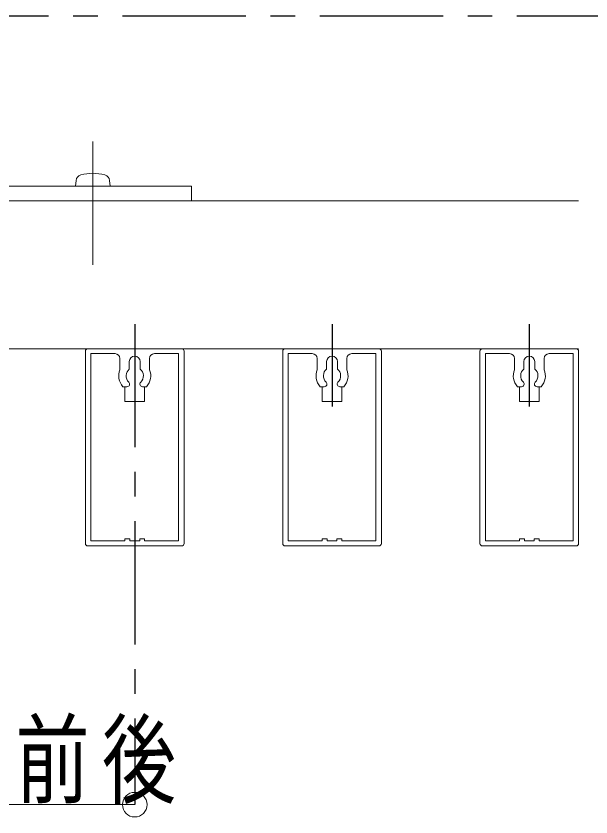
# Model space of a CAD drawing. Units: millimetres at full size, sheet at 1:5; details may follow other scales. Extents: x -1050 to 1050, y -742 to 742.
# Drawn here: x 581.4 to 698, y -414.3 to -251.8 of the extents above; entities that cross this region are included whole.
import ezdxf

# ---------------------------------------------------------------- set-up
doc = ezdxf.new("R2010")
doc.units = ezdxf.units.MM
doc.header["$LTSCALE"] = 5
doc.linetypes.add('CHAIN1', pattern=[8, 5, -1, 1, -1])
doc.layers.add('0-0_通り芯', color=7, linetype='CHAIN1')
for name, color, linetype, lineweight in [('0-3_寸法', 54, 'Continuous', 20), ('0-4_手摺部材', 92, 'Continuous', 20), ('0-5_手すり子', 12, 'Continuous', 20)]:
    doc.layers.add(name, color=color, linetype=linetype, lineweight=lineweight)
doc.styles.add('ＭＳ ゴシック', font='')
doc.styles.get('ＭＳ ゴシック').set_extended_font_data('MS Gothic')

# ---------------------------------------------------------------- blocks, each defined once
blk = doc.blocks.new('dimension_origin')
at = {"color": 0, "linetype": 'Continuous', "lineweight": -2}
blk.add_circle((0, 0), 1.25, dxfattribs=at)

msp = doc.modelspace()

# ---------------------------------------------------------------- linework, layer by layer
at = {"layer": '0-0_通り芯'}
for p, q in [((908.02, -251.793), (-189.48, -251.793)), ((605.52, -314.293), (605.52, -330.993)), ((605.52, -314.293), (605.52, -330.993)), ((605.52, -314.293), (605.52, -411.793)), ((645.52, -314.293), (645.52, -330.993)), ((645.52, -314.293), (645.52, -330.993)), ((685.52, -314.293), (685.52, -330.993)), ((685.52, -314.293), (685.52, -330.993))]:
    msp.add_line(p, q, dxfattribs=at)
at = {"layer": '0-3_寸法'}
msp.add_line((565.52, -411.793), (605.52, -411.793), dxfattribs=at)
at = {"layer": '0-4_手摺部材', "linetype": 'CHAIN1'}
msp.add_line((597.02, -277.278), (597.02, -303.293), dxfattribs=at)
at = {"layer": '0-4_手摺部材'}
for p, q in [((593.618, -285.174), (593.52, -286.293)), ((600.422, -285.174), (600.52, -286.293)), ((570.02, -286.293), (617.02, -286.293)), ((593.52, -286.293), (600.52, -286.293)), ((617.02, -286.293), (617.02, -289.293)), ((550.02, -289.293), (695.52, -289.293)), ((695.52, -319.293), (550.02, -319.293)), ((603.52, -329.993), (603.52, -326.993)), ((607.52, -326.993), (607.52, -329.993)), ((643.52, -329.993), (643.52, -326.993)), ((647.52, -326.993), (647.52, -329.993)), ((683.52, -329.993), (683.52, -326.993)), ((687.52, -326.993), (687.52, -329.993))]:
    msp.add_line(p, q, dxfattribs=at)
for points in [[(603.52, -329.993), (607.52, -329.993), (603.52, -329.993)], [(643.52, -329.993), (647.52, -329.993), (643.52, -329.993)], [(683.52, -329.993), (687.52, -329.993), (683.52, -329.993)]]:
    msp.add_lwpolyline(points, dxfattribs=at)
for centre, radius, start, end in [((594.913, -285.287), 1.3, 105.88085, 175), ((597.02, -292.693), 9, 74.11915, 105.88085), ((599.127, -285.287), 1.3, 5, 74.11915)]:
    msp.add_arc(centre, radius, start, end, dxfattribs=at)
at = {"layer": '0-5_手すり子'}
for p, q in [((595.52, -319.793), (595.52, -358.793)), ((615.02, -319.293), (596.02, -319.293)), ((615.52, -358.793), (615.52, -319.793)), ((635.52, -319.793), (635.52, -358.793)), ((655.02, -319.293), (636.02, -319.293)), ((655.52, -358.793), (655.52, -319.793)), ((675.52, -319.793), (675.52, -358.793)), ((695.02, -319.293), (676.02, -319.293)), ((695.52, -358.793), (695.52, -319.793)), ((596.62, -320.293), (601.52, -320.293)), ((602.52, -321.293), (602.52, -323.543)), ((608.52, -321.293), (608.52, -323.543)), ((609.52, -320.293), (614.42, -320.293)), ((614.42, -320.293), (614.42, -358.293)), ((636.62, -320.293), (641.52, -320.293)), ((642.52, -321.293), (642.52, -323.543)), ((648.52, -321.293), (648.52, -323.543)), ((649.52, -320.293), (654.42, -320.293)), ((654.42, -320.293), (654.42, -358.293)), ((676.62, -320.293), (681.52, -320.293)), ((682.52, -321.293), (682.52, -323.543)), ((688.52, -321.293), (688.52, -323.543)), ((689.52, -320.293), (694.42, -320.293)), ((694.42, -320.293), (694.42, -358.293)), ((604.42, -323.432), (604.42, -321.893)), ((606.62, -323.432), (606.62, -321.893)), ((644.42, -323.432), (644.42, -321.893)), ((646.62, -323.432), (646.62, -321.893)), ((684.42, -323.432), (684.42, -321.893)), ((686.62, -323.432), (686.62, -321.893)), ((603.128, -326.993), (603.937, -326.993)), ((607.912, -326.993), (607.103, -326.993)), ((643.128, -326.993), (643.937, -326.993)), ((647.912, -326.993), (647.103, -326.993)), ((683.128, -326.993), (683.937, -326.993)), ((687.912, -326.993), (687.103, -326.993)), ((603.52, -357.893), (603.52, -358.293)), ((604.52, -358.293), (606.52, -358.293)), ((607.52, -357.893), (607.52, -358.293)), ((614.42, -358.293), (607.52, -358.293)), ((643.52, -357.893), (643.52, -358.293)), ((644.52, -358.293), (646.52, -358.293)), ((647.52, -357.893), (647.52, -358.293)), ((654.42, -358.293), (647.52, -358.293)), ((683.52, -357.893), (683.52, -358.293)), ((684.52, -358.293), (686.52, -358.293)), ((687.52, -357.893), (687.52, -358.293)), ((694.42, -358.293), (687.52, -358.293)), ((596.02, -359.293), (615.02, -359.293)), ((636.02, -359.293), (655.02, -359.293)), ((676.02, -359.293), (695.02, -359.293))]:
    msp.add_line(p, q, dxfattribs=at)
for points in [[(596.62, -320.293), (596.62, -358.293), (603.52, -358.293)], [(636.62, -320.293), (636.62, -358.293), (643.52, -358.293)], [(676.62, -320.293), (676.62, -358.293), (683.52, -358.293)], [(603.52, -357.893), (604.52, -357.893), (604.52, -358.293)], [(607.52, -357.893), (606.52, -357.893), (606.52, -358.293)], [(643.52, -357.893), (644.52, -357.893), (644.52, -358.293)], [(647.52, -357.893), (646.52, -357.893), (646.52, -358.293)], [(683.52, -357.893), (684.52, -357.893), (684.52, -358.293)], [(687.52, -357.893), (686.52, -357.893), (686.52, -358.293)]]:
    msp.add_lwpolyline(points, dxfattribs=at)
for centre, radius, start, end in [((596.02, -319.793), 0.5, 90, 180), ((615.02, -319.793), 0.5, 0, 90), ((636.02, -319.793), 0.5, 90, 180), ((655.02, -319.793), 0.5, 0, 90), ((676.02, -319.793), 0.5, 90, 180), ((695.02, -319.793), 0.5, 0, 90), ((601.52, -321.293), 1, 0, 90), ((605.52, -321.893), 1.1, 0, 180), ((609.52, -321.293), 1, 90, 180), ((641.52, -321.293), 1, 0, 90), ((645.52, -321.893), 1.1, 0, 180), ((649.52, -321.293), 1, 90, 180), ((681.52, -321.293), 1, 0, 90), ((685.52, -321.893), 1.1, 0, 180), ((689.52, -321.293), 1, 90, 180), ((605.52, -324.793), 3.25, 157.38014, 222.60367), ((605.52, -324.793), 1.75, 128.9448, 226.31533), ((605.52, -324.793), 1.75, 313.68467, 51.0552), ((605.52, -324.793), 3.25, 317.39633, 22.61986), ((645.52, -324.793), 3.25, 157.38014, 222.60367), ((645.52, -324.793), 1.75, 128.9448, 226.31533), ((645.52, -324.793), 1.75, 313.68467, 51.0552), ((645.52, -324.793), 3.25, 317.39633, 22.61986), ((685.52, -324.793), 3.25, 157.38014, 222.60367), ((685.52, -324.793), 1.75, 128.9448, 226.31533), ((685.52, -324.793), 1.75, 313.68467, 51.0552), ((685.52, -324.793), 3.25, 317.39633, 22.61986), ((603.937, -326.451), 0.542, 270, 46.31533), ((607.103, -326.451), 0.542, 133.68467, 270), ((643.937, -326.451), 0.542, 270, 46.31533), ((647.103, -326.451), 0.542, 133.68467, 270), ((683.937, -326.451), 0.542, 270, 46.31533), ((687.103, -326.451), 0.542, 133.68467, 270), ((596.02, -358.793), 0.5, 180, 270), ((615.02, -358.793), 0.5, 270, 360), ((636.02, -358.793), 0.5, 180, 270), ((655.02, -358.793), 0.5, 270, 360), ((676.02, -358.793), 0.5, 180, 270), ((695.02, -358.793), 0.5, 270, 360)]:
    msp.add_arc(centre, radius, start, end, dxfattribs=at)

# ---------------------------------------------------------------- block references
at = {"layer": '0-3_寸法', "xscale": 2, "yscale": 2}
msp.add_blockref('dimension_origin', (605.52, -411.793), dxfattribs=at)

# ---------------------------------------------------------------- texts
at = {"layer": '0-3_寸法', "insert": (581.339, -411.645), "char_height": 14.66, "attachment_point": 7, "style": 'ＭＳ ゴシック'}
msp.add_mtext('\\T1.17;\\W0.75;前後', dxfattribs=at)

doc.saveas('drawing.dxf')
